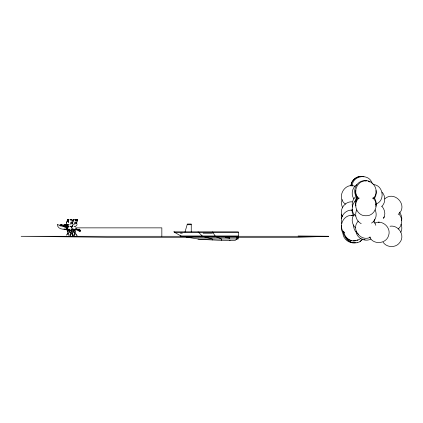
<?xml version="1.0" encoding="UTF-8"?>
<svg xmlns="http://www.w3.org/2000/svg" width="423" height="423" viewBox="0 0 423 423"><rect width="100%" height="100%" fill="white"/><g stroke="black" fill="none" stroke-linecap="round" stroke-linejoin="round"><path stroke-width="0.63" d="M77.266 220.272L77.25 219.749M72.603 220.251L72.714 221.076L72.962 220.6L73.676 221.076L73.031 220.78M67.854 220.145L68.447 222.054M67.849 220.193L67.833 220.595L67.849 220.193C66.226 221.292 65.866 223.614 67.125 225.131M75.622 220.103L75.812 219.828L76.357 220.838M74.49 230.62L73.692 230.593M69.113 235.257C69.467 233.385 66.305 233.406 66.638 235.257M73.031 235.257C73.343 233.258 69.98 233.401 70.303 235.257M67.981 230.26L68.283 231.095L69.435 230.778M72.862 235.257L72.671 233.93M76.78 235.257L76.552 234.791M341.535 214.181L341.604 218.427M341.535 225.369L341.319 228.034L341.795 230.667L342.942 233.084M350.984 186.057C351.037 180.24 357.086 175.397 362.765 176.587M352.227 186.115C352.126 175.196 369.422 172.912 372.15 183.508M352.359 209.306L352.142 211.971L353.305 216.053M355.854 190.477L355.632 193.142L356.113 195.775L357.261 198.191M353.644 224.941C353.29 228.684 355.431 232.481 358.688 234.316M351.005 185.734C351.291 179.59 358.138 174.847 363.976 176.814M72.206 223.556L72.285 222.297A3.654 2.586 -90 0 0 72.285 222.027L72.666 221.842M76.124 223.556L76.203 222.297A3.654 2.586 -90 0 0 76.203 222.027C76.944 221.224 77.293 224.264 76.235 223.899M68.552 222.345L68.114 220.806L68.325 219.817M71.614 223.503L71.688 222.297A3.654 2.586 -90 0 0 71.688 222.027C70.916 221.335 70.472 223.339 70.821 223.889M75.532 223.503L75.606 222.297A3.654 2.586 -90 0 0 75.606 222.027C74.839 221.287 74.39 223.339 74.739 223.889M67.273 234.421L67.717 230.81M71.487 232.016L71.635 230.81M73.375 220.579L73.274 221.118M79.741 230.006L79.91 230.641L80.19 229.953L79.429 229.578M67.706 219.643L67.558 220.98L68.193 222.228M375.841 204.97L376.031 203.918M375.841 206.424C376.703 203.315 375.947 199.846 373.874 197.377M69.451 229.969L69.472 229.895M73.369 229.969L73.391 229.895M374.752 219.119L373.816 222.186M401.612 220.52C402.268 217.586 401.253 214.387 399.365 212.092M73.306 224.671L71.815 226.22L70.784 226.702M77.224 224.671L75.733 226.22L74.702 226.702M68.457 233.982L68.923 231.598M72.375 233.982L72.841 231.598M69.478 230.482L70.25 231.043L69.266 230.9M77.192 221.118L77.298 219.764M69.557 230.334L70.44 230.371M79.868 230.9L80.312 230.63L79.646 230.419M69.499 230.456L69.42 230.736L69.525 230.419M79.82 230.429L80.19 231.349L79.989 231.111M185.004 232.01L187.336 224.037L191.249 224.037L191.249 231.915M71.868 230.715L72.708 231.228L73.253 230.54M342.08 199.497L341.319 203.669L342.482 207.751M354.86 201.597L355.769 199.08L357.372 196.801M356.214 199.191L356.758 197.678M356.758 209.908C354.204 214.773 356.298 221.24 361.205 223.704M73.057 230.831C75.114 230.847 72.148 232.386 73.459 230.376M67.051 228.494L68.389 226.485M74.289 229.763C75.902 228.959 75.728 228.933 75.897 229.869M78.207 229.763C78.937 229.134 80.486 228.88 79.439 229.583M74.644 230.35C74.453 231.598 73.153 229.25 74.644 229.604M374.598 198.191L375.746 195.775L376.227 193.142L376.005 190.477M383.534 218.353C385.866 214.609 384.861 209.581 382.017 206.403M400.798 232.285C402.151 229.826 402.125 226.707 400.951 224.179M237.911 237.292L236.996 238.958L235.077 240.433L218.004 240.216L198.916 239.281A2.644 2.638 0 0 1 197.927 238.958L186.152 237.092M70.477 230.334C68.87 230.292 71.106 228.304 69.351 229.499L68.193 229.774M76.949 220.78L77.594 221.076L76.901 220.61M68.304 226.168L68.367 226.712M70.604 234.971L70.741 233.93M76.685 234.501L76.685 234.009M357.985 197.377C356.055 199.704 355.183 202.94 355.917 205.895M354.183 214.207C350.99 218.194 351.756 224.428 355.505 227.801M358.292 221.097C350.466 228.965 361.152 242.516 370.654 237.092M72.587 225.094L72.529 224.819M74.533 230.308L74.21 230.482L71.704 229.329M78.451 230.308L75.918 229.552M68.642 226.109L68.637 226.437M78.445 230.567C77.626 231.27 77.615 229.049 78.482 229.546M67.966 228.462L67.278 229.329L68.378 229.715M71.223 227.955L72.074 227.072M72.55 226.12L72.93 226.411M69.092 230.9L69.901 231.307L69.166 231.069M372.859 198.688C380.393 192.317 373.99 179.373 364.42 180.684C356.177 180.727 351.397 191.841 357.308 197.684M362.77 239.08L359.962 241.522M362.95 239.08L359.698 241.829L356.991 242.728M71.413 227.389L72.307 226.485M67.86 220.119L68.394 219.801M74.131 231.101L73.269 230.54M381.631 206.561C385.765 202.871 385.76 196.045 382.017 192.079M398.191 214.398C408.898 205.53 394.241 189.916 384.729 198.953M398.191 229.033C402.617 225.348 402.939 218.236 398.995 214.091M73.269 229.499L74.073 228.986L73.644 229.557M76.843 220.61L76.616 221.076L76.521 220.251L77.129 220.367C76.193 219.193 76.537 221.287 75.87 220.446M72.418 229.483L72.111 229.774M236.383 239.524L236.996 238.958L236.959 237.176M79.783 230.836L80.159 230.688L79.936 231.09M74.987 231.952L73.01 232.486M356.848 184.597C352.206 187.526 350.752 194.168 353.765 198.757M356.436 196.113C353.036 198.461 351.391 203.003 352.523 206.979M356.848 199.868C351.307 203.267 350.593 211.801 355.505 216.068M359.111 197.98C351.952 203.542 356.917 216.317 365.927 215.746C374.942 216.317 379.902 203.542 372.748 197.98M72.375 226.046L72.122 226.427L72.465 226.834M75.923 220.605L75.648 220.172L76.061 219.944M71.72 229.668L72.074 229.488M75.257 220.097C76.061 218.934 77.79 219.764 77.086 219.421M70.229 235.373L70.726 235.019M74.173 235.341L74.644 235.019M75.495 220.288L75.839 220.05M371.537 223.095C375.925 220.489 377.416 214.387 375.095 209.908M361.015 238.265C356.986 241.787 350.387 241.776 346.352 238.265L345.845 237.298M68.357 230.577C67.109 231.323 67.728 228.647 68.574 229.705M70.197 224.893L69.806 224.719M71.117 226.432L71.392 226.247L71.053 226.464M68.346 230.44C65.57 230.879 66.353 227.156 68.346 227.125M374.635 223.143C382.149 219.262 391.539 227.59 388.584 235.569C386.257 244.039 373.139 245.113 369.639 237.017M74.221 224.846L73.724 224.719M67.151 225.676L64.592 226.834L69.176 226.358L68.679 226.448M73.269 230.836L74.125 231.106M71.387 223.899L70.942 223.904M75.331 223.894L74.86 223.904M375.73 204.129C385.66 201.057 383.434 184.888 373.065 184.523M356.996 240.148L358.006 239.788M370.86 239.074C364.98 242.236 356.737 238.276 356.034 231.518M72.841 226.458L71.207 226.384M67.86 219.421L69.213 219.77M67.86 224.692L68.04 225.353L67.278 224.951L64.825 225.602L68.166 225.85M72.513 229.409L73.253 229.504M365.414 180.87L366.445 180.87C357.234 179.987 351.836 192.756 358.995 198.688M354.77 186.199C344.37 182.255 336.01 198.054 345.565 204.145M351.095 210.104L352.132 210.104C345.258 209.581 339.521 216.92 341.795 223.46M353.274 215.587C344.036 213.472 337.258 226.479 344.417 232.809M66.168 226.554L67.289 226.384M66.141 229.181L63.884 229.055M390.059 226.236C398.455 224.676 405.451 235.5 399.857 242.384C396.039 248.052 386.865 247.894 383.106 242.247M361.707 176.396L360.676 176.396M362.955 176.454L361.919 176.454M365.451 180.684L364.42 180.684M352.132 185.718L351.095 185.718M352.216 215.397L351.18 215.397M379.283 222.207L378.252 222.207M353.284 240.872L355.479 240.687M353.2 242.781L355.394 242.596M354.797 242.908L357.171 242.728M229.546 238.424L229.546 237.472L225.21 237.663L225.898 237.752A5.996 2.025 -2.1 0 0 226.68 237.758L226.786 237.758M328.539 236.293L298.078 237.292L106.961 237.292L21.15 236.293L328.539 236.293L298.078 235.997M71.265 219.854C72.296 219.674 69.049 219.965 71.265 219.791M73.142 219.807L74.178 219.796L73.19 219.865M365.075 239.656L363.939 239.651M352.132 201.834C344.65 201.179 338.675 210.072 342.482 216.645M72.317 223.899L72.878 223.571L72.693 221.874M187.336 224.724L191.249 224.724M75.622 227.86L161.84 227.86L161.84 236.293M173.657 231.852L238.302 231.852L238.302 236.584L181.768 236.584M174.297 232.576L238.302 232.576M180.41 233.226L182.292 233.226M203.114 233.226L212.446 233.226M75.215 233.93L74.321 234.009L74.221 235.257M180.304 235.997L238.302 235.997M197.932 238.958L238.302 238.958L238.302 237.176M229.726 240.428L230.112 240.433M354.976 242.908C349.097 243.542 343.132 239.169 342.9 233.084M68.14 226.68L64.169 225.708L61.261 224.275L61.504 225.269M68.648 224.624L68.177 224.507M65.586 226.68L62.551 225.729L60.082 224.275L60.251 226.088M225.845 237.599L229.546 238.228M76.457 235.13L77.282 235.288M72.539 235.13L73.364 235.288M79.757 230.138C81.671 231.201 78.662 231.693 78.223 230.435M66.702 229.187C63.006 229.536 57.48 229.261 57.343 224.275C60.288 226.601 64.592 225.824 67.178 228.626M73.396 230.144L73.782 230.234M72.285 226.088L72.761 226.205M69.092 232.486L69.552 232.597C72.439 232.338 72.92 227.949 70.715 226.485M204.774 237.06L212.351 238.958L212.351 240.015M67.278 224.951L68.024 225.205L64.883 224.417L68.092 224.518M351.888 240.687C347.68 239.735 344.227 236.045 343.883 231.698M352.777 242.728C347.664 241.332 343.566 236.431 342.984 231.175M352.602 242.728C349.292 241.93 346.374 239.566 345.21 236.33M384.073 216.967L384.555 217.142M72.634 235.172L73.057 235.325M68.716 235.172L69.139 235.325M78.451 229.721L76.14 228.684M74.554 229.774L72.222 228.684M69.774 230.593L70.562 230.683L69.864 230.234M216.74 237.06L221.515 238.958L221.515 240.306M368.095 181.16L370.04 182.075M75.157 219.891L75.659 220.129M66.469 225.729L64 224.275L64.169 226.088M181.953 236.584L175 232.576L174.366 231.852M65.724 226.723L67.32 227.823M74.887 231.095L74.305 230.435M74.633 226.485L74.987 226.781M202.855 236.584L198.08 231.852M72.28 220.658L71.995 220.008M72.418 220.817L72.016 220.05M70.731 226.194L71.217 226.834M215.556 236.584L212.494 231.852M373.567 221.097L375.095 223.296L375.82 225.311M75.934 220.05L76.32 220.785M75.823 229.895L76.283 229.99M67.749 221.589L67.881 221.885M67.495 231.344L66.95 229.366M383.508 217.512L383.746 218.131M74.369 232.211L74.76 233.998M70.451 232.211L70.842 233.998M71.508 230.789L72.037 234.405M75.881 228.293L76.008 229.366M77.24 219.648L77.266 219.997M66.369 222.662L66.4 223.069M75.622 230.456L75.622 234.347M71.746 219.796A17.338 15.017 90 0 1 70.271 219.786M70.271 219.86A17.338 15.017 -90 0 1 71.746 219.854M74.178 219.796A17.338 15.017 90 0 1 72.973 219.817A17.338 15.017 90 0 1 74.178 219.87M67.5 220.156L67.511 219.854L67.5 220.156M67.299 225.708L66.237 225.644L67.299 225.708"/></g></svg>
